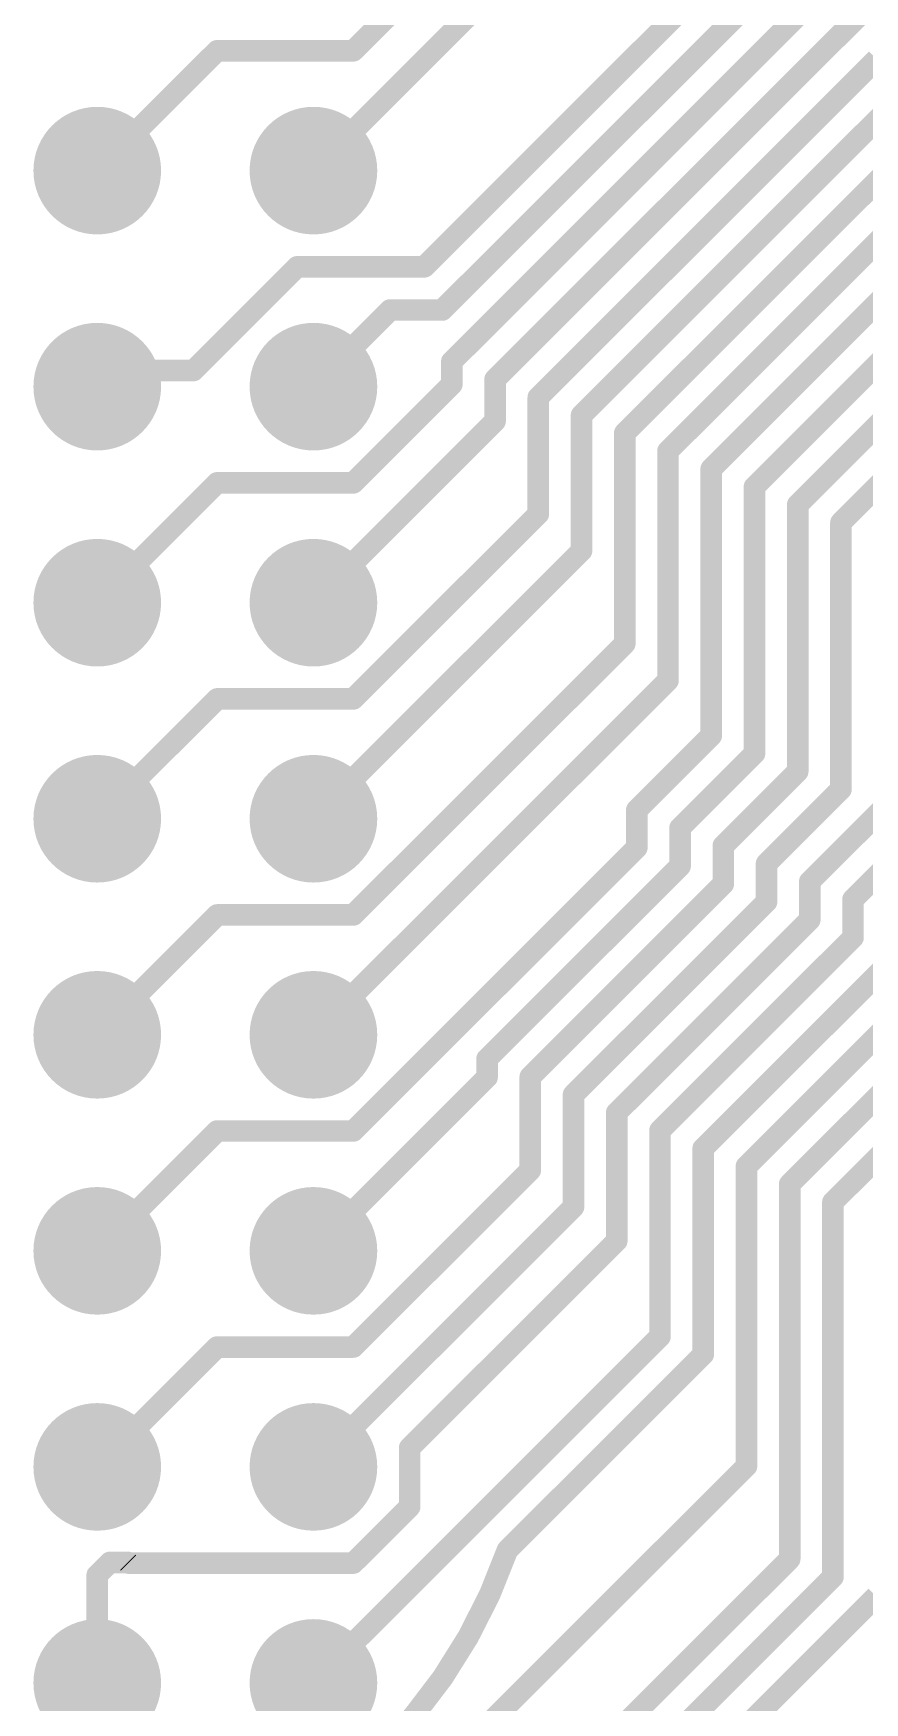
# Model space of a CAD drawing. Header units: inches. Extents: x 2.54 to 5.78, y 1.06 to 9.17.
# Drawn here: x 2.629 to 3.013, y 5.858 to 6.63 of the extents above; entities that cross this region are included whole.
import ezdxf

# ---------------------------------------------------------------- set-up
doc = ezdxf.new("R2010")
doc.units = ezdxf.units.IN
doc.header["$MEASUREMENT"] = 0
for name, color, linetype in [('Multi-Layer', 9, 'Continuous'), ('Pad Holes', 156, 'Continuous'), ('Top Layer', 1, 'Continuous')]:
    doc.layers.add(name, color=color, linetype=linetype)

# ---------------------------------------------------------------- blocks, each defined once
blk = doc.blocks.new('HDR2X20_9')
at = {"layer": 'Multi-Layer'}
h = blk.add_hatch(color=9, dxfattribs=at)
edge = h.paths.add_edge_path()
edge.add_arc((0.5000003, 0.0999994), 0.0295275, 0, 360)
h = blk.add_hatch(color=9, dxfattribs=at)
edge = h.paths.add_edge_path()
edge.add_arc((0.6000003, 0.0999994), 0.0295275, 0, 360)
h = blk.add_hatch(color=9, dxfattribs=at)
edge = h.paths.add_edge_path()
edge.add_arc((0.7000003, 0.0999994), 0.0295275, 0, 360)
h = blk.add_hatch(color=9, dxfattribs=at)
edge = h.paths.add_edge_path()
edge.add_arc((0.8000003, 0.0999994), 0.0295275, 0, 360)
h = blk.add_hatch(color=9, dxfattribs=at)
edge = h.paths.add_edge_path()
edge.add_arc((0.9000003, 0.0999994), 0.0295275, 0, 360)
h = blk.add_hatch(color=9, dxfattribs=at)
edge = h.paths.add_edge_path()
edge.add_arc((1.0000003, 0.0999994), 0.0295275, 0, 360)
h = blk.add_hatch(color=9, dxfattribs=at)
edge = h.paths.add_edge_path()
edge.add_arc((1.1000003, 0.0999994), 0.0295275, 0, 360)
h = blk.add_hatch(color=9, dxfattribs=at)
edge = h.paths.add_edge_path()
edge.add_arc((1.2000003, 0.0999994), 0.0295275, 0, 360)
h = blk.add_hatch(color=9, dxfattribs=at)
edge = h.paths.add_edge_path()
edge.add_arc((0.5000003, -6e-07), 0.0295275, 0, 360)
h = blk.add_hatch(color=9, dxfattribs=at)
edge = h.paths.add_edge_path()
edge.add_arc((0.6000003, -6e-07), 0.0295275, 0, 360)
h = blk.add_hatch(color=9, dxfattribs=at)
edge = h.paths.add_edge_path()
edge.add_arc((0.7000003, -6e-07), 0.0295275, 0, 360)
h = blk.add_hatch(color=9, dxfattribs=at)
edge = h.paths.add_edge_path()
edge.add_arc((0.8000003, -6e-07), 0.0295275, 0, 360)
h = blk.add_hatch(color=9, dxfattribs=at)
edge = h.paths.add_edge_path()
edge.add_arc((0.9000003, -6e-07), 0.0295275, 0, 360)
h = blk.add_hatch(color=9, dxfattribs=at)
edge = h.paths.add_edge_path()
edge.add_arc((1.0000003, -6e-07), 0.0295275, 0, 360)
h = blk.add_hatch(color=9, dxfattribs=at)
edge = h.paths.add_edge_path()
edge.add_arc((1.1000003, -6e-07), 0.0295275, 0, 360)
h = blk.add_hatch(color=9, dxfattribs=at)
edge = h.paths.add_edge_path()
edge.add_arc((1.2000003, -6e-07), 0.0295275, 0, 360)
at = {"layer": 'Pad Holes'}
h = blk.add_hatch(color=7, dxfattribs=at)
edge = h.paths.add_edge_path()
edge.add_arc((0.5000003, 0.0999994), 0.0177165, 0, 360)
h = blk.add_hatch(color=7, dxfattribs=at)
edge = h.paths.add_edge_path()
edge.add_arc((0.6000003, 0.0999994), 0.0177165, 0, 360)
h = blk.add_hatch(color=7, dxfattribs=at)
edge = h.paths.add_edge_path()
edge.add_arc((0.7000003, 0.0999994), 0.0177165, 0, 360)
h = blk.add_hatch(color=7, dxfattribs=at)
edge = h.paths.add_edge_path()
edge.add_arc((0.8000003, 0.0999994), 0.0177165, 0, 360)
h = blk.add_hatch(color=7, dxfattribs=at)
edge = h.paths.add_edge_path()
edge.add_arc((0.9000003, 0.0999994), 0.0177165, 0, 360)
h = blk.add_hatch(color=7, dxfattribs=at)
edge = h.paths.add_edge_path()
edge.add_arc((1.0000003, 0.0999994), 0.0177165, 0, 360)
h = blk.add_hatch(color=7, dxfattribs=at)
edge = h.paths.add_edge_path()
edge.add_arc((1.1000003, 0.0999994), 0.0177165, 0, 360)
h = blk.add_hatch(color=7, dxfattribs=at)
edge = h.paths.add_edge_path()
edge.add_arc((1.2000003, 0.0999994), 0.0177165, 0, 360)
h = blk.add_hatch(color=7, dxfattribs=at)
edge = h.paths.add_edge_path()
edge.add_arc((0.5000003, -6e-07), 0.0177165, 0, 360)
h = blk.add_hatch(color=7, dxfattribs=at)
edge = h.paths.add_edge_path()
edge.add_arc((0.6000003, -6e-07), 0.0177165, 0, 360)
h = blk.add_hatch(color=7, dxfattribs=at)
edge = h.paths.add_edge_path()
edge.add_arc((0.7000003, -6e-07), 0.0177165, 0, 360)
h = blk.add_hatch(color=7, dxfattribs=at)
edge = h.paths.add_edge_path()
edge.add_arc((0.8000003, -6e-07), 0.0177165, 0, 360)
h = blk.add_hatch(color=7, dxfattribs=at)
edge = h.paths.add_edge_path()
edge.add_arc((0.9000003, -6e-07), 0.0177165, 0, 360)
h = blk.add_hatch(color=7, dxfattribs=at)
edge = h.paths.add_edge_path()
edge.add_arc((1.0000003, -6e-07), 0.0177165, 0, 360)
h = blk.add_hatch(color=7, dxfattribs=at)
edge = h.paths.add_edge_path()
edge.add_arc((1.1000003, -6e-07), 0.0177165, 0, 360)
h = blk.add_hatch(color=7, dxfattribs=at)
edge = h.paths.add_edge_path()
edge.add_arc((1.2000003, -6e-07), 0.0177165, 0, 360)
at = {"layer": 'Top Layer'}
h = blk.add_hatch(color=1, dxfattribs=at)
edge = h.paths.add_edge_path()
edge.add_arc((0.5000003, 0.0999994), 0.0295275, 0, 360)
h = blk.add_hatch(color=1, dxfattribs=at)
edge = h.paths.add_edge_path()
edge.add_arc((0.6000003, 0.0999994), 0.0295275, 0, 360)
h = blk.add_hatch(color=1, dxfattribs=at)
edge = h.paths.add_edge_path()
edge.add_arc((0.7000003, 0.0999994), 0.0295275, 0, 360)
h = blk.add_hatch(color=1, dxfattribs=at)
edge = h.paths.add_edge_path()
edge.add_arc((0.8000003, 0.0999994), 0.0295275, 0, 360)
h = blk.add_hatch(color=1, dxfattribs=at)
edge = h.paths.add_edge_path()
edge.add_arc((0.9000003, 0.0999994), 0.0295275, 0, 360)
h = blk.add_hatch(color=1, dxfattribs=at)
edge = h.paths.add_edge_path()
edge.add_arc((1.0000003, 0.0999994), 0.0295275, 0, 360)
h = blk.add_hatch(color=1, dxfattribs=at)
edge = h.paths.add_edge_path()
edge.add_arc((1.1000003, 0.0999994), 0.0295275, 0, 360)
h = blk.add_hatch(color=1, dxfattribs=at)
edge = h.paths.add_edge_path()
edge.add_arc((1.2000003, 0.0999994), 0.0295275, 0, 360)
h = blk.add_hatch(color=1, dxfattribs=at)
edge = h.paths.add_edge_path()
edge.add_arc((0.5000003, -6e-07), 0.0295275, 0, 360)
h = blk.add_hatch(color=1, dxfattribs=at)
edge = h.paths.add_edge_path()
edge.add_arc((0.6000003, -6e-07), 0.0295275, 0, 360)
h = blk.add_hatch(color=1, dxfattribs=at)
edge = h.paths.add_edge_path()
edge.add_arc((0.7000003, -6e-07), 0.0295275, 0, 360)
h = blk.add_hatch(color=1, dxfattribs=at)
edge = h.paths.add_edge_path()
edge.add_arc((0.8000003, -6e-07), 0.0295275, 0, 360)
h = blk.add_hatch(color=1, dxfattribs=at)
edge = h.paths.add_edge_path()
edge.add_arc((0.9000003, -6e-07), 0.0295275, 0, 360)
h = blk.add_hatch(color=1, dxfattribs=at)
edge = h.paths.add_edge_path()
edge.add_arc((1.0000003, -6e-07), 0.0295275, 0, 360)
h = blk.add_hatch(color=1, dxfattribs=at)
edge = h.paths.add_edge_path()
edge.add_arc((1.1000003, -6e-07), 0.0295275, 0, 360)
h = blk.add_hatch(color=1, dxfattribs=at)
edge = h.paths.add_edge_path()
edge.add_arc((1.2000003, -6e-07), 0.0295275, 0, 360)

msp = doc.modelspace()

# ---------------------------------------------------------------- linework, layer by layer
at = {"layer": 'Top Layer'}
for points in [[(2.7769079, 6.6222044, 0.01, 0.01, 0), (2.9391761, 6.7844726, 0.01, 0.01, 0)], [(2.758464, 6.566732, 0.01, 0.01, 0), (2.9100383, 6.7183063, 0.01, 0.01, 0)], [(2.8097625, 6.5222044, 0.01, 0.01, 0), (2.9858644, 6.6983063, 0.01, 0.01, 0)], [(2.8180467, 6.5022044, 0.01, 0.01, 0), (2.9941486, 6.6783063, 0.01, 0.01, 0)], [(2.8224889, 6.4783624, 0.01, 0.01, 0), (3.0024328, 6.6583063, 0.01, 0.01, 0)], [(2.8424889, 6.4700782, 0.01, 0.01, 0), (3.010717, 6.6383063, 0.01, 0.01, 0)], [(2.658464, 6.566732, 0.01, 0.01, 0), (2.7139364, 6.6222044, 0.01, 0.01, 0)], [(2.7139364, 6.6222044, 0.01, 0.01, 0), (2.7769079, 6.6222044, 0.01, 0.01, 0)], [(2.8624889, 6.461794, 0.01, 0.01, 0), (3.0190012, 6.6183063, 0.01, 0.01, 0)], [(2.8824889, 6.4535098, 0.01, 0.01, 0), (3.0272854, 6.5983063, 0.01, 0.01, 0)], [(2.9024889, 6.4452256, 0.01, 0.01, 0), (3.0355696, 6.5783063, 0.01, 0.01, 0)], [(2.9224889, 6.4369414, 0.01, 0.01, 0), (3.0438538, 6.5583063, 0.01, 0.01, 0)], [(2.9424889, 6.4286572, 0.01, 0.01, 0), (3.052138, 6.5383063, 0.01, 0.01, 0)], [(2.7029916, 6.4742311, 0.01, 0.01, 0), (2.7509649, 6.5222044, 0.01, 0.01, 0)], [(2.7509649, 6.5222044, 0.01, 0.01, 0), (2.8097625, 6.5222044, 0.01, 0.01, 0)], [(2.9624889, 6.420373, 0.01, 0.01, 0), (3.0604222, 6.5183063, 0.01, 0.01, 0)], [(2.758464, 6.466732, 0.01, 0.01, 0), (2.7939364, 6.5022044, 0.01, 0.01, 0)], [(2.7939364, 6.5022044, 0.01, 0.01, 0), (2.8180467, 6.5022044, 0.01, 0.01, 0)], [(2.9824889, 6.4120888, 0.01, 0.01, 0), (3.0687064, 6.4983063, 0.01, 0.01, 0)], [(2.8224889, 6.4677854, 0.01, 0.01, 0), (2.8224889, 6.4783624, 0.01, 0.01, 0)], [(3.0024889, 6.4038046, 0.01, 0.01, 0), (3.0769906, 6.4783063, 0.01, 0.01, 0)], [(2.658464, 6.466732, 0.01, 0.01, 0), (2.6659631, 6.4742311, 0.01, 0.01, 0)], [(2.6659631, 6.4742311, 0.01, 0.01, 0), (2.7029916, 6.4742311, 0.01, 0.01, 0)], [(2.8424889, 6.4507569, 0.01, 0.01, 0), (2.8424889, 6.4700782, 0.01, 0.01, 0)], [(2.7769079, 6.4222044, 0.01, 0.01, 0), (2.8224889, 6.4677854, 0.01, 0.01, 0)], [(2.8624889, 6.4077854, 0.01, 0.01, 0), (2.8624889, 6.461794, 0.01, 0.01, 0)], [(2.758464, 6.366732, 0.01, 0.01, 0), (2.8424889, 6.4507569, 0.01, 0.01, 0)], [(2.8824889, 6.3907569, 0.01, 0.01, 0), (2.8824889, 6.4535098, 0.01, 0.01, 0)], [(2.9024889, 6.3477854, 0.01, 0.01, 0), (2.9024889, 6.4452256, 0.01, 0.01, 0)], [(2.9224889, 6.3307569, 0.01, 0.01, 0), (2.9224889, 6.4369414, 0.01, 0.01, 0)], [(2.9424889, 6.30521, 0.01, 0.01, 0), (2.9424889, 6.4286572, 0.01, 0.01, 0)], [(2.658464, 6.366732, 0.01, 0.01, 0), (2.7139364, 6.4222044, 0.01, 0.01, 0)], [(2.7139364, 6.4222044, 0.01, 0.01, 0), (2.7769079, 6.4222044, 0.01, 0.01, 0)], [(2.9624889, 6.2969258, 0.01, 0.01, 0), (2.9624889, 6.420373, 0.01, 0.01, 0)], [(2.9824889, 6.2886416, 0.01, 0.01, 0), (2.9824889, 6.4120888, 0.01, 0.01, 0)], [(2.7769079, 6.3222044, 0.01, 0.01, 0), (2.8624889, 6.4077854, 0.01, 0.01, 0)], [(3.0024889, 6.2803574, 0.01, 0.01, 0), (3.0024889, 6.4038046, 0.01, 0.01, 0)], [(2.758464, 6.266732, 0.01, 0.01, 0), (2.8824889, 6.3907569, 0.01, 0.01, 0)], [(3.0080699, 6.22937, 0.01, 0.01, 0), (3.1570062, 6.3783063, 0.01, 0.01, 0)], [(2.7769079, 6.2222044, 0.01, 0.01, 0), (2.9024889, 6.3477854, 0.01, 0.01, 0)], [(2.758464, 6.166732, 0.01, 0.01, 0), (2.9224889, 6.3307569, 0.01, 0.01, 0)], [(2.658464, 6.266732, 0.01, 0.01, 0), (2.7139364, 6.3222044, 0.01, 0.01, 0)], [(2.7139364, 6.3222044, 0.01, 0.01, 0), (2.7769079, 6.3222044, 0.01, 0.01, 0)], [(2.9080699, 6.270791, 0.01, 0.01, 0), (2.9424889, 6.30521, 0.01, 0.01, 0)], [(2.9280699, 6.2625068, 0.01, 0.01, 0), (2.9624889, 6.2969258, 0.01, 0.01, 0)], [(2.9480699, 6.2542226, 0.01, 0.01, 0), (2.9824889, 6.2886416, 0.01, 0.01, 0)], [(2.9680699, 6.2459384, 0.01, 0.01, 0), (3.0024889, 6.2803574, 0.01, 0.01, 0)], [(2.9080699, 6.2533664, 0.01, 0.01, 0), (2.9080699, 6.270791, 0.01, 0.01, 0)], [(2.9880699, 6.2376542, 0.01, 0.01, 0), (3.0224889, 6.2720732, 0.01, 0.01, 0)], [(2.9280699, 6.2448526, 0.01, 0.01, 0), (2.9280699, 6.2625068, 0.01, 0.01, 0)], [(2.7769079, 6.1222044, 0.01, 0.01, 0), (2.9080699, 6.2533664, 0.01, 0.01, 0)], [(2.9480699, 6.2365684, 0.01, 0.01, 0), (2.9480699, 6.2542226, 0.01, 0.01, 0)], [(2.9680699, 6.2282842, 0.01, 0.01, 0), (2.9680699, 6.2459384, 0.01, 0.01, 0)], [(2.8387795, 6.1555622, 0.01, 0.01, 0), (2.9280699, 6.2448526, 0.01, 0.01, 0)], [(2.8587795, 6.147278, 0.01, 0.01, 0), (2.9480699, 6.2365684, 0.01, 0.01, 0)], [(2.9880699, 6.22, 0.01, 0.01, 0), (2.9880699, 6.2376542, 0.01, 0.01, 0)], [(2.8787795, 6.1389938, 0.01, 0.01, 0), (2.9680699, 6.2282842, 0.01, 0.01, 0)], [(3.0080699, 6.2117158, 0.01, 0.01, 0), (3.0080699, 6.22937, 0.01, 0.01, 0)], [(2.658464, 6.166732, 0.01, 0.01, 0), (2.7139364, 6.2222044, 0.01, 0.01, 0)], [(2.7139364, 6.2222044, 0.01, 0.01, 0), (2.7769079, 6.2222044, 0.01, 0.01, 0)], [(2.8987795, 6.1307096, 0.01, 0.01, 0), (2.9880699, 6.22, 0.01, 0.01, 0)], [(2.9187795, 6.1224254, 0.01, 0.01, 0), (3.0080699, 6.2117158, 0.01, 0.01, 0)], [(2.9387795, 6.1141412, 0.01, 0.01, 0), (3.0280699, 6.2034316, 0.01, 0.01, 0)], [(2.9587795, 6.105857, 0.01, 0.01, 0), (3.0480699, 6.1951474, 0.01, 0.01, 0)], [(2.9787795, 6.0975728, 0.01, 0.01, 0), (3.0680699, 6.1868632, 0.01, 0.01, 0)], [(2.9987795, 6.0892886, 0.01, 0.01, 0), (3.0880699, 6.178579, 0.01, 0.01, 0)], [(2.8387795, 6.1470475, 0.01, 0.01, 0), (2.8387795, 6.1555622, 0.01, 0.01, 0)], [(2.758464, 6.066732, 0.01, 0.01, 0), (2.8387795, 6.1470475, 0.01, 0.01, 0)], [(2.8587795, 6.104076, 0.01, 0.01, 0), (2.8587795, 6.147278, 0.01, 0.01, 0)], [(2.8787795, 6.0870475, 0.01, 0.01, 0), (2.8787795, 6.1389938, 0.01, 0.01, 0)], [(2.8987795, 6.0713162, 0.01, 0.01, 0), (2.8987795, 6.1307096, 0.01, 0.01, 0)], [(2.658464, 6.066732, 0.01, 0.01, 0), (2.7139364, 6.1222044, 0.01, 0.01, 0)], [(2.7139364, 6.1222044, 0.01, 0.01, 0), (2.7769079, 6.1222044, 0.01, 0.01, 0)], [(2.9187795, 6.0270475, 0.01, 0.01, 0), (2.9187795, 6.1224254, 0.01, 0.01, 0)], [(2.9387795, 6.0187633, 0.01, 0.01, 0), (2.9387795, 6.1141412, 0.01, 0.01, 0)], [(2.7769079, 6.0222044, 0.01, 0.01, 0), (2.8587795, 6.104076, 0.01, 0.01, 0)], [(2.9587795, 5.9670475, 0.01, 0.01, 0), (2.9587795, 6.105857, 0.01, 0.01, 0)], [(2.9787795, 5.924076, 0.01, 0.01, 0), (2.9787795, 6.0975728, 0.01, 0.01, 0)], [(2.758464, 5.966732, 0.01, 0.01, 0), (2.8787795, 6.0870475, 0.01, 0.01, 0)], [(2.9987795, 5.9157918, 0.01, 0.01, 0), (2.9987795, 6.0892886, 0.01, 0.01, 0)], [(2.8029916, 5.9755283, 0.01, 0.01, 0), (2.8987795, 6.0713162, 0.01, 0.01, 0)], [(2.658464, 5.966732, 0.01, 0.01, 0), (2.7139364, 6.0222044, 0.01, 0.01, 0)], [(2.7139364, 6.0222044, 0.01, 0.01, 0), (2.7769079, 6.0222044, 0.01, 0.01, 0)], [(2.758464, 5.866732, 0.01, 0.01, 0), (2.9187795, 6.0270475, 0.01, 0.01, 0)], [(2.8482095, 5.9281933, 0.01, 0.01, 0), (2.9387795, 6.0187633, 0.01, 0.01, 0)], [(2.8029916, 5.966732, 0.01, 0.01, 0), (2.8029916, 5.9755283, 0.01, 0.01, 0)], [(2.758464, 5.766732, 0.01, 0.01, 0), (2.9587795, 5.9670475, 0.01, 0.01, 0)], [(2.8029916, 5.948288, 0.01, 0.01, 0), (2.8029916, 5.966732, 0.01, 0.01, 0)], [(2.7899498, 5.9352462, 0.01, 0.01, 0), (2.8029916, 5.948288, 0.01, 0.01, 0)], [(2.776908, 5.9222044, 0.01, 0.01, 0), (2.7899498, 5.9352462, 0.01, 0.01, 0)], [(2.6584641, 5.9166492, 0.01, 0.01, 0), (2.6643222, 5.9225073, 0.01, 0.01, 0)], [(2.6643222, 5.9225073, 0.01, 0.01, 0), (2.6726066, 5.9225073, 0.01, 0.01, 0)], [(2.6726066, 5.9225073, 0.01, 0.01, 0), (2.6729093, 5.9222046, 0.01, 0.01, 0)], [(2.6729093, 5.9222046, 0.01, 0.01, 0), (2.7583066, 5.9222046, 0.01, 0.01, 0)], [(2.7583067, 5.9222047, 0.01, 0.01, 0), (2.758307, 5.9222044, 0.01, 0.01, 0)], [(2.758307, 5.9222044, 0.01, 0.01, 0), (2.758464, 5.9222044, 0.01, 0.01, 0)], [(2.758464, 5.9222044, 0.01, 0.01, 0), (2.776908, 5.9222044, 0.01, 0.01, 0)], [(2.7669067, 5.7122032, 0.01, 0.01, 0), (2.9787795, 5.924076, 0.01, 0.01, 0)], [(2.8482095, 5.9281933, 0.01, 0.01, -0.1132310057941603), (2.7899497, 5.8352462, 0.01, 0.01, 0)], [(2.658464, 5.9131292, 0.01, 0.01, 0), (2.6584641, 5.9166492, 0.01, 0.01, 0)], [(2.758464, 5.6754763, 0.01, 0.01, 0), (2.9987795, 5.9157918, 0.01, 0.01, 0)], [(2.658464, 5.866732, 0.01, 0.01, 0), (2.658464, 5.9131292, 0.01, 0.01, 0)], [(2.8001607, 5.6882151, 0.01, 0.01, 0), (3.0187795, 5.9068339, 0.01, 0.01, 0)]]:
    msp.add_lwpolyline(points, format="xyseb", dxfattribs=at)
for points in [[(2.7114364, 6.6222044, 0.005, 0.005, 1), (2.7164364, 6.6222044, 0.005, 0.005, 1)], [(2.7114364, 6.6222044, 0.005, 0.005, 1), (2.7164364, 6.6222044, 0.005, 0.005, 1)], [(2.7744079, 6.6222044, 0.005, 0.005, 1), (2.7794079, 6.6222044, 0.005, 0.005, 1)], [(2.7744079, 6.6222044, 0.005, 0.005, 1), (2.7794079, 6.6222044, 0.005, 0.005, 1)], [(2.655964, 6.566732, 0.005, 0.005, 1), (2.660964, 6.566732, 0.005, 0.005, 1)], [(2.755964, 6.566732, 0.005, 0.005, 1), (2.760964, 6.566732, 0.005, 0.005, 1)], [(2.7484649, 6.5222044, 0.005, 0.005, 1), (2.7534649, 6.5222044, 0.005, 0.005, 1)], [(2.7484649, 6.5222044, 0.005, 0.005, 1), (2.7534649, 6.5222044, 0.005, 0.005, 1)], [(2.8072625, 6.5222044, 0.005, 0.005, 1), (2.8122625, 6.5222044, 0.005, 0.005, 1)], [(2.8072625, 6.5222044, 0.005, 0.005, 1), (2.8122625, 6.5222044, 0.005, 0.005, 1)], [(2.7914364, 6.5022044, 0.005, 0.005, 1), (2.7964364, 6.5022044, 0.005, 0.005, 1)], [(2.7914364, 6.5022044, 0.005, 0.005, 1), (2.7964364, 6.5022044, 0.005, 0.005, 1)], [(2.8155467, 6.5022044, 0.005, 0.005, 1), (2.8205467, 6.5022044, 0.005, 0.005, 1)], [(2.8155467, 6.5022044, 0.005, 0.005, 1), (2.8205467, 6.5022044, 0.005, 0.005, 1)], [(2.8199889, 6.4783624, 0.005, 0.005, 1), (2.8249889, 6.4783624, 0.005, 0.005, 1)], [(2.8199889, 6.4783624, 0.005, 0.005, 1), (2.8249889, 6.4783624, 0.005, 0.005, 1)], [(2.6634631, 6.4742311, 0.005, 0.005, 1), (2.6684631, 6.4742311, 0.005, 0.005, 1)], [(2.6634631, 6.4742311, 0.005, 0.005, 1), (2.6684631, 6.4742311, 0.005, 0.005, 1)], [(2.7004916, 6.4742311, 0.005, 0.005, 1), (2.7054916, 6.4742311, 0.005, 0.005, 1)], [(2.7004916, 6.4742311, 0.005, 0.005, 1), (2.7054916, 6.4742311, 0.005, 0.005, 1)], [(2.8399889, 6.4700782, 0.005, 0.005, 1), (2.8449889, 6.4700782, 0.005, 0.005, 1)], [(2.8399889, 6.4700782, 0.005, 0.005, 1), (2.8449889, 6.4700782, 0.005, 0.005, 1)], [(2.655964, 6.466732, 0.005, 0.005, 1), (2.660964, 6.466732, 0.005, 0.005, 1)], [(2.755964, 6.466732, 0.005, 0.005, 1), (2.760964, 6.466732, 0.005, 0.005, 1)], [(2.8199889, 6.4677854, 0.005, 0.005, 1), (2.8249889, 6.4677854, 0.005, 0.005, 1)], [(2.8199889, 6.4677854, 0.005, 0.005, 1), (2.8249889, 6.4677854, 0.005, 0.005, 1)], [(2.8599889, 6.461794, 0.005, 0.005, 1), (2.8649889, 6.461794, 0.005, 0.005, 1)], [(2.8599889, 6.461794, 0.005, 0.005, 1), (2.8649889, 6.461794, 0.005, 0.005, 1)], [(2.8399889, 6.4507569, 0.005, 0.005, 1), (2.8449889, 6.4507569, 0.005, 0.005, 1)], [(2.8399889, 6.4507569, 0.005, 0.005, 1), (2.8449889, 6.4507569, 0.005, 0.005, 1)], [(2.8799889, 6.4535098, 0.005, 0.005, 1), (2.8849889, 6.4535098, 0.005, 0.005, 1)], [(2.8799889, 6.4535098, 0.005, 0.005, 1), (2.8849889, 6.4535098, 0.005, 0.005, 1)], [(2.8999889, 6.4452256, 0.005, 0.005, 1), (2.9049889, 6.4452256, 0.005, 0.005, 1)], [(2.8999889, 6.4452256, 0.005, 0.005, 1), (2.9049889, 6.4452256, 0.005, 0.005, 1)], [(2.9199889, 6.4369414, 0.005, 0.005, 1), (2.9249889, 6.4369414, 0.005, 0.005, 1)], [(2.9199889, 6.4369414, 0.005, 0.005, 1), (2.9249889, 6.4369414, 0.005, 0.005, 1)], [(2.9399889, 6.4286572, 0.005, 0.005, 1), (2.9449889, 6.4286572, 0.005, 0.005, 1)], [(2.9399889, 6.4286572, 0.005, 0.005, 1), (2.9449889, 6.4286572, 0.005, 0.005, 1)], [(2.7114364, 6.4222044, 0.005, 0.005, 1), (2.7164364, 6.4222044, 0.005, 0.005, 1)], [(2.7114364, 6.4222044, 0.005, 0.005, 1), (2.7164364, 6.4222044, 0.005, 0.005, 1)], [(2.7744079, 6.4222044, 0.005, 0.005, 1), (2.7794079, 6.4222044, 0.005, 0.005, 1)], [(2.7744079, 6.4222044, 0.005, 0.005, 1), (2.7794079, 6.4222044, 0.005, 0.005, 1)], [(2.9599889, 6.420373, 0.005, 0.005, 1), (2.9649889, 6.420373, 0.005, 0.005, 1)], [(2.9599889, 6.420373, 0.005, 0.005, 1), (2.9649889, 6.420373, 0.005, 0.005, 1)], [(2.9799889, 6.4120888, 0.005, 0.005, 1), (2.9849889, 6.4120888, 0.005, 0.005, 1)], [(2.9799889, 6.4120888, 0.005, 0.005, 1), (2.9849889, 6.4120888, 0.005, 0.005, 1)], [(2.8599889, 6.4077854, 0.005, 0.005, 1), (2.8649889, 6.4077854, 0.005, 0.005, 1)], [(2.8599889, 6.4077854, 0.005, 0.005, 1), (2.8649889, 6.4077854, 0.005, 0.005, 1)], [(2.9999889, 6.4038046, 0.005, 0.005, 1), (3.0049889, 6.4038046, 0.005, 0.005, 1)], [(2.9999889, 6.4038046, 0.005, 0.005, 1), (3.0049889, 6.4038046, 0.005, 0.005, 1)], [(2.8799889, 6.3907569, 0.005, 0.005, 1), (2.8849889, 6.3907569, 0.005, 0.005, 1)], [(2.8799889, 6.3907569, 0.005, 0.005, 1), (2.8849889, 6.3907569, 0.005, 0.005, 1)], [(2.655964, 6.366732, 0.005, 0.005, 1), (2.660964, 6.366732, 0.005, 0.005, 1)], [(2.755964, 6.366732, 0.005, 0.005, 1), (2.760964, 6.366732, 0.005, 0.005, 1)], [(2.8999889, 6.3477854, 0.005, 0.005, 1), (2.9049889, 6.3477854, 0.005, 0.005, 1)], [(2.8999889, 6.3477854, 0.005, 0.005, 1), (2.9049889, 6.3477854, 0.005, 0.005, 1)], [(2.9199889, 6.3307569, 0.005, 0.005, 1), (2.9249889, 6.3307569, 0.005, 0.005, 1)], [(2.9199889, 6.3307569, 0.005, 0.005, 1), (2.9249889, 6.3307569, 0.005, 0.005, 1)], [(2.7114364, 6.3222044, 0.005, 0.005, 1), (2.7164364, 6.3222044, 0.005, 0.005, 1)], [(2.7114364, 6.3222044, 0.005, 0.005, 1), (2.7164364, 6.3222044, 0.005, 0.005, 1)], [(2.7744079, 6.3222044, 0.005, 0.005, 1), (2.7794079, 6.3222044, 0.005, 0.005, 1)], [(2.7744079, 6.3222044, 0.005, 0.005, 1), (2.7794079, 6.3222044, 0.005, 0.005, 1)], [(2.9399889, 6.30521, 0.005, 0.005, 1), (2.9449889, 6.30521, 0.005, 0.005, 1)], [(2.9399889, 6.30521, 0.005, 0.005, 1), (2.9449889, 6.30521, 0.005, 0.005, 1)], [(2.9599889, 6.2969258, 0.005, 0.005, 1), (2.9649889, 6.2969258, 0.005, 0.005, 1)], [(2.9599889, 6.2969258, 0.005, 0.005, 1), (2.9649889, 6.2969258, 0.005, 0.005, 1)], [(2.9799889, 6.2886416, 0.005, 0.005, 1), (2.9849889, 6.2886416, 0.005, 0.005, 1)], [(2.9799889, 6.2886416, 0.005, 0.005, 1), (2.9849889, 6.2886416, 0.005, 0.005, 1)], [(2.9999889, 6.2803574, 0.005, 0.005, 1), (3.0049889, 6.2803574, 0.005, 0.005, 1)], [(2.9999889, 6.2803574, 0.005, 0.005, 1), (3.0049889, 6.2803574, 0.005, 0.005, 1)], [(2.9055699, 6.270791, 0.005, 0.005, 1), (2.9105699, 6.270791, 0.005, 0.005, 1)], [(2.9055699, 6.270791, 0.005, 0.005, 1), (2.9105699, 6.270791, 0.005, 0.005, 1)], [(2.655964, 6.266732, 0.005, 0.005, 1), (2.660964, 6.266732, 0.005, 0.005, 1)], [(2.755964, 6.266732, 0.005, 0.005, 1), (2.760964, 6.266732, 0.005, 0.005, 1)], [(2.9255699, 6.2625068, 0.005, 0.005, 1), (2.9305699, 6.2625068, 0.005, 0.005, 1)], [(2.9255699, 6.2625068, 0.005, 0.005, 1), (2.9305699, 6.2625068, 0.005, 0.005, 1)], [(2.9055699, 6.2533664, 0.005, 0.005, 1), (2.9105699, 6.2533664, 0.005, 0.005, 1)], [(2.9055699, 6.2533664, 0.005, 0.005, 1), (2.9105699, 6.2533664, 0.005, 0.005, 1)], [(2.9455699, 6.2542226, 0.005, 0.005, 1), (2.9505699, 6.2542226, 0.005, 0.005, 1)], [(2.9455699, 6.2542226, 0.005, 0.005, 1), (2.9505699, 6.2542226, 0.005, 0.005, 1)], [(2.9655699, 6.2459384, 0.005, 0.005, 1), (2.9705699, 6.2459384, 0.005, 0.005, 1)], [(2.9655699, 6.2459384, 0.005, 0.005, 1), (2.9705699, 6.2459384, 0.005, 0.005, 1)], [(2.9255699, 6.2448526, 0.005, 0.005, 1), (2.9305699, 6.2448526, 0.005, 0.005, 1)], [(2.9255699, 6.2448526, 0.005, 0.005, 1), (2.9305699, 6.2448526, 0.005, 0.005, 1)], [(2.9455699, 6.2365684, 0.005, 0.005, 1), (2.9505699, 6.2365684, 0.005, 0.005, 1)], [(2.9455699, 6.2365684, 0.005, 0.005, 1), (2.9505699, 6.2365684, 0.005, 0.005, 1)], [(2.9855699, 6.2376542, 0.005, 0.005, 1), (2.9905699, 6.2376542, 0.005, 0.005, 1)], [(2.9855699, 6.2376542, 0.005, 0.005, 1), (2.9905699, 6.2376542, 0.005, 0.005, 1)], [(2.9655699, 6.2282842, 0.005, 0.005, 1), (2.9705699, 6.2282842, 0.005, 0.005, 1)], [(2.9655699, 6.2282842, 0.005, 0.005, 1), (2.9705699, 6.2282842, 0.005, 0.005, 1)], [(3.0055699, 6.22937, 0.005, 0.005, 1), (3.0105699, 6.22937, 0.005, 0.005, 1)], [(3.0055699, 6.22937, 0.005, 0.005, 1), (3.0105699, 6.22937, 0.005, 0.005, 1)], [(2.7114364, 6.2222044, 0.005, 0.005, 1), (2.7164364, 6.2222044, 0.005, 0.005, 1)], [(2.7114364, 6.2222044, 0.005, 0.005, 1), (2.7164364, 6.2222044, 0.005, 0.005, 1)], [(2.7744079, 6.2222044, 0.005, 0.005, 1), (2.7794079, 6.2222044, 0.005, 0.005, 1)], [(2.7744079, 6.2222044, 0.005, 0.005, 1), (2.7794079, 6.2222044, 0.005, 0.005, 1)], [(2.9855699, 6.22, 0.005, 0.005, 1), (2.9905699, 6.22, 0.005, 0.005, 1)], [(2.9855699, 6.22, 0.005, 0.005, 1), (2.9905699, 6.22, 0.005, 0.005, 1)], [(3.0055699, 6.2117158, 0.005, 0.005, 1), (3.0105699, 6.2117158, 0.005, 0.005, 1)], [(3.0055699, 6.2117158, 0.005, 0.005, 1), (3.0105699, 6.2117158, 0.005, 0.005, 1)], [(2.655964, 6.166732, 0.005, 0.005, 1), (2.660964, 6.166732, 0.005, 0.005, 1)], [(2.755964, 6.166732, 0.005, 0.005, 1), (2.760964, 6.166732, 0.005, 0.005, 1)], [(2.8362795, 6.1555622, 0.005, 0.005, 1), (2.8412795, 6.1555622, 0.005, 0.005, 1)], [(2.8362795, 6.1555622, 0.005, 0.005, 1), (2.8412795, 6.1555622, 0.005, 0.005, 1)], [(2.8362795, 6.1470475, 0.005, 0.005, 1), (2.8412795, 6.1470475, 0.005, 0.005, 1)], [(2.8362795, 6.1470475, 0.005, 0.005, 1), (2.8412795, 6.1470475, 0.005, 0.005, 1)], [(2.8562795, 6.147278, 0.005, 0.005, 1), (2.8612795, 6.147278, 0.005, 0.005, 1)], [(2.8562795, 6.147278, 0.005, 0.005, 1), (2.8612795, 6.147278, 0.005, 0.005, 1)], [(2.8762795, 6.1389938, 0.005, 0.005, 1), (2.8812795, 6.1389938, 0.005, 0.005, 1)], [(2.8762795, 6.1389938, 0.005, 0.005, 1), (2.8812795, 6.1389938, 0.005, 0.005, 1)], [(2.8962795, 6.1307096, 0.005, 0.005, 1), (2.9012795, 6.1307096, 0.005, 0.005, 1)], [(2.8962795, 6.1307096, 0.005, 0.005, 1), (2.9012795, 6.1307096, 0.005, 0.005, 1)], [(2.7114364, 6.1222044, 0.005, 0.005, 1), (2.7164364, 6.1222044, 0.005, 0.005, 1)], [(2.7114364, 6.1222044, 0.005, 0.005, 1), (2.7164364, 6.1222044, 0.005, 0.005, 1)], [(2.7744079, 6.1222044, 0.005, 0.005, 1), (2.7794079, 6.1222044, 0.005, 0.005, 1)], [(2.7744079, 6.1222044, 0.005, 0.005, 1), (2.7794079, 6.1222044, 0.005, 0.005, 1)], [(2.9162795, 6.1224254, 0.005, 0.005, 1), (2.9212795, 6.1224254, 0.005, 0.005, 1)], [(2.9162795, 6.1224254, 0.005, 0.005, 1), (2.9212795, 6.1224254, 0.005, 0.005, 1)], [(2.9362795, 6.1141412, 0.005, 0.005, 1), (2.9412795, 6.1141412, 0.005, 0.005, 1)], [(2.9362795, 6.1141412, 0.005, 0.005, 1), (2.9412795, 6.1141412, 0.005, 0.005, 1)], [(2.8562795, 6.104076, 0.005, 0.005, 1), (2.8612795, 6.104076, 0.005, 0.005, 1)], [(2.8562795, 6.104076, 0.005, 0.005, 1), (2.8612795, 6.104076, 0.005, 0.005, 1)], [(2.9562795, 6.105857, 0.005, 0.005, 1), (2.9612795, 6.105857, 0.005, 0.005, 1)], [(2.9562795, 6.105857, 0.005, 0.005, 1), (2.9612795, 6.105857, 0.005, 0.005, 1)], [(2.9762795, 6.0975728, 0.005, 0.005, 1), (2.9812795, 6.0975728, 0.005, 0.005, 1)], [(2.9762795, 6.0975728, 0.005, 0.005, 1), (2.9812795, 6.0975728, 0.005, 0.005, 1)], [(2.8762795, 6.0870475, 0.005, 0.005, 1), (2.8812795, 6.0870475, 0.005, 0.005, 1)], [(2.8762795, 6.0870475, 0.005, 0.005, 1), (2.8812795, 6.0870475, 0.005, 0.005, 1)], [(2.9962795, 6.0892886, 0.005, 0.005, 1), (3.0012795, 6.0892886, 0.005, 0.005, 1)], [(2.9962795, 6.0892886, 0.005, 0.005, 1), (3.0012795, 6.0892886, 0.005, 0.005, 1)], [(2.8962795, 6.0713162, 0.005, 0.005, 1), (2.9012795, 6.0713162, 0.005, 0.005, 1)], [(2.8962795, 6.0713162, 0.005, 0.005, 1), (2.9012795, 6.0713162, 0.005, 0.005, 1)], [(2.655964, 6.066732, 0.005, 0.005, 1), (2.660964, 6.066732, 0.005, 0.005, 1)], [(2.755964, 6.066732, 0.005, 0.005, 1), (2.760964, 6.066732, 0.005, 0.005, 1)], [(2.7114364, 6.0222044, 0.005, 0.005, 1), (2.7164364, 6.0222044, 0.005, 0.005, 1)], [(2.7114364, 6.0222044, 0.005, 0.005, 1), (2.7164364, 6.0222044, 0.005, 0.005, 1)], [(2.7744079, 6.0222044, 0.005, 0.005, 1), (2.7794079, 6.0222044, 0.005, 0.005, 1)], [(2.7744079, 6.0222044, 0.005, 0.005, 1), (2.7794079, 6.0222044, 0.005, 0.005, 1)], [(2.9162795, 6.0270475, 0.005, 0.005, 1), (2.9212795, 6.0270475, 0.005, 0.005, 1)], [(2.9162795, 6.0270475, 0.005, 0.005, 1), (2.9212795, 6.0270475, 0.005, 0.005, 1)], [(2.9362795, 6.0187633, 0.005, 0.005, 1), (2.9412795, 6.0187633, 0.005, 0.005, 1)], [(2.9362795, 6.0187633, 0.005, 0.005, 1), (2.9412795, 6.0187633, 0.005, 0.005, 1)], [(2.8004916, 5.9755283, 0.005, 0.005, 1), (2.8054916, 5.9755283, 0.005, 0.005, 1)], [(2.8004916, 5.9755283, 0.005, 0.005, 1), (2.8054916, 5.9755283, 0.005, 0.005, 1)], [(2.655964, 5.966732, 0.005, 0.005, 1), (2.660964, 5.966732, 0.005, 0.005, 1)], [(2.755964, 5.966732, 0.005, 0.005, 1), (2.760964, 5.966732, 0.005, 0.005, 1)], [(2.8004916, 5.966732, 0.005, 0.005, 1), (2.8054916, 5.966732, 0.005, 0.005, 1)], [(2.8004916, 5.966732, 0.005, 0.005, 1), (2.8054916, 5.966732, 0.005, 0.005, 1)], [(2.9562795, 5.9670475, 0.005, 0.005, 1), (2.9612795, 5.9670475, 0.005, 0.005, 1)], [(2.9562795, 5.9670475, 0.005, 0.005, 1), (2.9612795, 5.9670475, 0.005, 0.005, 1)], [(2.8004916, 5.948288, 0.005, 0.005, 1), (2.8054916, 5.948288, 0.005, 0.005, 1)], [(2.8004916, 5.948288, 0.005, 0.005, 1), (2.8054916, 5.948288, 0.005, 0.005, 1)], [(2.7874498, 5.9352462, 0.005, 0.005, 1), (2.7924498, 5.9352462, 0.005, 0.005, 1)], [(2.7874498, 5.9352462, 0.005, 0.005, 1), (2.7924498, 5.9352462, 0.005, 0.005, 1)], [(2.6618222, 5.9225073, 0.005, 0.005, 1), (2.6668222, 5.9225073, 0.005, 0.005, 1)], [(2.6618222, 5.9225073, 0.005, 0.005, 1), (2.6668222, 5.9225073, 0.005, 0.005, 1)], [(2.6701066, 5.9225073, 0.005, 0.005, 1), (2.6751066, 5.9225073, 0.005, 0.005, 1)], [(2.6701066, 5.9225073, 0.005, 0.005, 1), (2.6751066, 5.9225073, 0.005, 0.005, 1)], [(2.6704093, 5.9222046, 0.005, 0.005, 1), (2.6754093, 5.9222046, 0.005, 0.005, 1)], [(2.6704093, 5.9222046, 0.005, 0.005, 1), (2.6754093, 5.9222046, 0.005, 0.005, 1)], [(2.7558066, 5.9222046, 0.005, 0.005, 1), (2.7608066, 5.9222046, 0.005, 0.005, 1)], [(2.7558067, 5.9222047, 0.005, 0.005, 1), (2.7608067, 5.9222047, 0.005, 0.005, 1)], [(2.755807, 5.9222044, 0.005, 0.005, 1), (2.760807, 5.9222044, 0.005, 0.005, 1)], [(2.755807, 5.9222044, 0.005, 0.005, 1), (2.760807, 5.9222044, 0.005, 0.005, 1)], [(2.755964, 5.9222044, 0.005, 0.005, 1), (2.760964, 5.9222044, 0.005, 0.005, 1)], [(2.755964, 5.9222044, 0.005, 0.005, 1), (2.760964, 5.9222044, 0.005, 0.005, 1)], [(2.774408, 5.9222044, 0.005, 0.005, 1), (2.779408, 5.9222044, 0.005, 0.005, 1)], [(2.774408, 5.9222044, 0.005, 0.005, 1), (2.779408, 5.9222044, 0.005, 0.005, 1)], [(2.8457095, 5.9281933, 0.005, 0.005, 1), (2.8507095, 5.9281933, 0.005, 0.005, 1)], [(2.8457095, 5.9281933, 0.005, 0.005, 1), (2.8507095, 5.9281933, 0.005, 0.005, 1)], [(2.9762795, 5.924076, 0.005, 0.005, 1), (2.9812795, 5.924076, 0.005, 0.005, 1)], [(2.9762795, 5.924076, 0.005, 0.005, 1), (2.9812795, 5.924076, 0.005, 0.005, 1)], [(2.6559641, 5.9166492, 0.005, 0.005, 1), (2.6609641, 5.9166492, 0.005, 0.005, 1)], [(2.6559641, 5.9166492, 0.005, 0.005, 1), (2.6609641, 5.9166492, 0.005, 0.005, 1)], [(2.9962795, 5.9157918, 0.005, 0.005, 1), (3.0012795, 5.9157918, 0.005, 0.005, 1)], [(2.9962795, 5.9157918, 0.005, 0.005, 1), (3.0012795, 5.9157918, 0.005, 0.005, 1)], [(2.655964, 5.9131292, 0.005, 0.005, 1), (2.660964, 5.9131292, 0.005, 0.005, 1)], [(2.655964, 5.9131292, 0.005, 0.005, 1), (2.660964, 5.9131292, 0.005, 0.005, 1)], [(2.655964, 5.866732, 0.005, 0.005, 1), (2.660964, 5.866732, 0.005, 0.005, 1)], [(2.755964, 5.866732, 0.005, 0.005, 1), (2.760964, 5.866732, 0.005, 0.005, 1)]]:
    msp.add_lwpolyline(points, format="xyseb", close=True, dxfattribs=at)

# ---------------------------------------------------------------- block references
at = {"rotation": 270}
msp.add_blockref('HDR2X20_9', (2.6584646, 7.0667323), dxfattribs=at)

doc.saveas('drawing.dxf')
